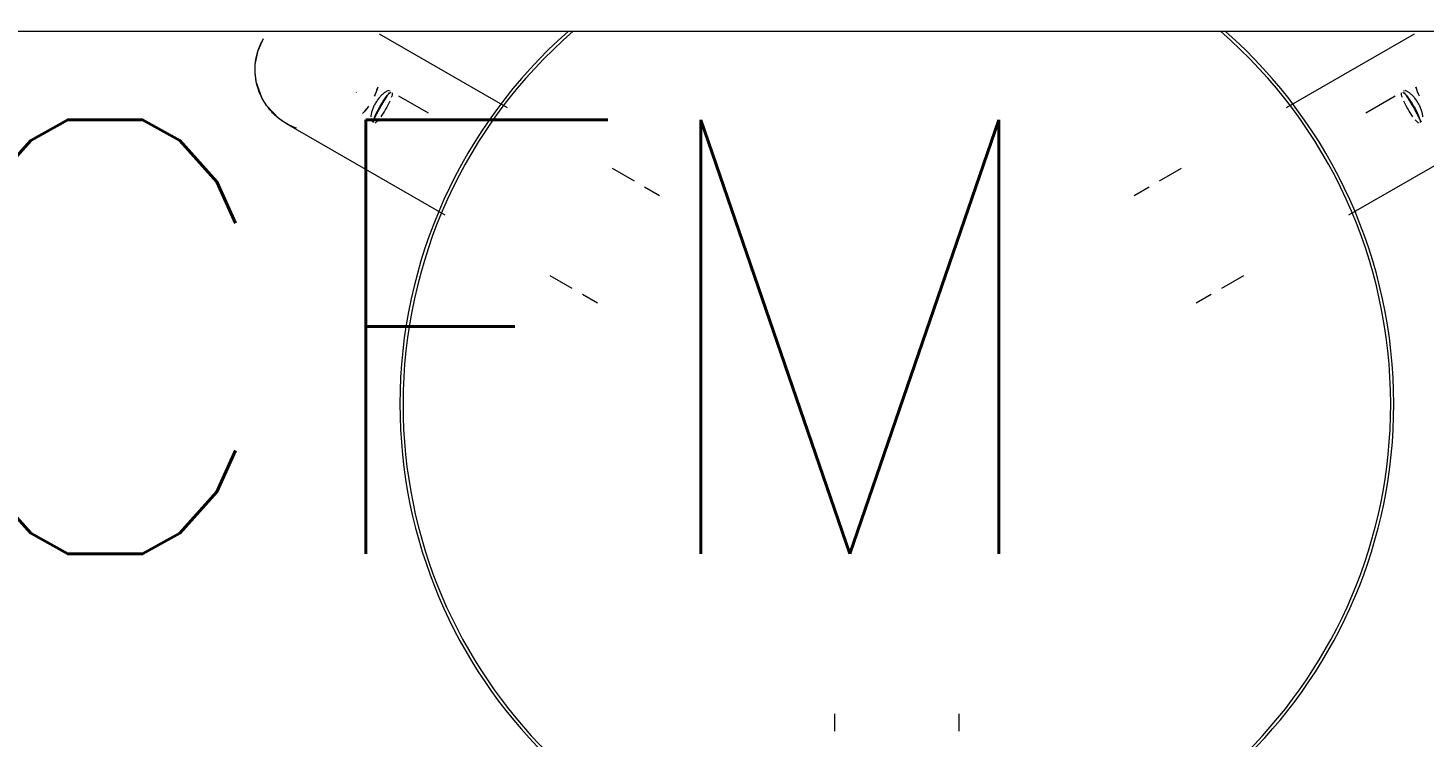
# Model space of a CAD drawing. Header units: millimetres. Extents: x -81374 to 485233, y -39075 to 157313.
# Drawn here: x 52214 to 52857, y 21980 to 22306 of the extents above; entities that cross this region are included whole.
import ezdxf
from ezdxf.enums import TextEntityAlignment as Align

# ---------------------------------------------------------------- set-up
doc = ezdxf.new("R2010")
doc.units = ezdxf.units.MM
doc.layers.add('G-IMPT', color=8, linetype='Continuous', lineweight=5)
for name, color, linetype in [('HATCH', 8, 'Continuous'), ('Hatch 01_UC', 7, 'Continuous'), ('M-HVAC-TEXT', 7, 'Continuous')]:
    doc.layers.add(name, color=color, linetype=linetype)
doc.styles.add('R', font='romans.shx')
doc.styles.get("Standard").update_dxf_attribs({"font": 'arial.ttf'})
pattern_1 = [(225, (86411.17, 39444.27), (134.70384, -134.70384), [])]

# ---------------------------------------------------------------- blocks, each defined once
blk = doc.blocks.new('floor plan 1')
at = {"layer": 'G-IMPT', "color": 8, "ltscale": 500}
for p, q in [((5528.23, -61065.67), (5528.23, -61057.7)), ((5528.23, -61065.67), (5528.23, -61057.7)), ((5585.43, -61057.7), (5585.43, -61065.67)), ((5585.43, -61057.7), (5585.43, -61065.67)), ((5412.07, -61258.87), (5418.98, -61254.88)), ((5412.07, -61258.87), (5418.98, -61254.88)), ((5694.69, -61254.88), (5701.6, -61258.87)), ((5694.69, -61254.88), (5701.6, -61258.87)), ((5397.2, -61267.45), (5407.3, -61261.62)), ((5397.2, -61267.45), (5407.3, -61261.62)), ((5706.36, -61261.62), (5716.47, -61267.45)), ((5706.36, -61261.62), (5716.47, -61267.45)), ((5275.84, -61337.52), (5348.86, -61295.36)), ((5275.84, -61337.52), (5348.86, -61295.36)), ((5764.81, -61295.36), (5837.83, -61337.52)), ((5764.81, -61295.36), (5837.83, -61337.52)), ((5447.58, -61304.42), (5440.67, -61308.4)), ((5447.58, -61304.42), (5440.67, -61308.4)), ((5672.99, -61308.4), (5666.09, -61304.42)), ((5672.99, -61308.4), (5666.09, -61304.42)), ((5435.9, -61311.16), (5425.8, -61316.99)), ((5435.9, -61311.16), (5425.8, -61316.99)), ((5687.87, -61316.99), (5677.76, -61311.16)), ((5687.87, -61316.99), (5677.76, -61311.16)), ((5837.83, -61337.53), (5841.3, -61339.88)), ((5837.83, -61337.53), (5841.3, -61339.88)), ((5841.3, -61339.88), (5846.88, -61345.71)), ((5841.3, -61339.88), (5846.88, -61345.71)), ((5377.44, -61344.91), (5318.56, -61378.9)), ((5377.44, -61344.91), (5318.56, -61378.9)), ((5340.99, -61342.57), (5327.45, -61350.39)), ((5340.99, -61342.57), (5327.45, -61350.39)), ((5795.11, -61378.9), (5736.23, -61344.91)), ((5795.11, -61378.9), (5736.23, -61344.91)), ((5786.22, -61350.39), (5772.68, -61342.57)), ((5786.22, -61350.39), (5772.68, -61342.57)), ((5846.88, -61345.71), (5849.03, -61349.19)), ((5846.88, -61345.71), (5849.03, -61349.19)), ((5805.58, -61351.83), (5805.77, -61352.04)), ((5805.58, -61351.83), (5805.77, -61352.04)), ((5849.03, -61349.19), (5851.73, -61356.79)), ((5849.03, -61349.19), (5851.73, -61356.79)), ((5851.73, -61356.79), (5852.24, -61360.73)), ((5851.73, -61356.79), (5852.24, -61360.73)), ((5852.2, -61364.84), (5850.91, -61371.27)), ((5852.2, -61364.84), (5850.91, -61371.27)), ((5852.24, -61360.73), (5852.2, -61364.84)), ((5852.24, -61360.73), (5852.2, -61364.84)), ((5850.91, -61371.27), (5848.5, -61376.71)), ((5850.91, -61371.27), (5848.5, -61376.71)), ((3250.93, -61380.01), (7150.93, -61380.01))]:
    blk.add_line(p, q, dxfattribs=at)
for radius, start, end in [(228.8, 0, 180), (228.8, 0, 180), (228.8, 0, 180), (228.8, 0, 180), (227.37, 0, 180), (227.37, 0, 180), (228.8, 180, 228.59487), (228.8, 180, 228.59487), (228.8, 180, 228.59487), (228.8, 180, 228.59487), (227.37, 180, 229.03724), (227.37, 180, 229.03724), (227.37, 310.96276, 0), (227.37, 310.96276, 0), (228.8, 311.40513, 0), (228.8, 311.40513, 0), (228.8, 311.40513, 0), (228.8, 311.40513, 0)]:
    blk.add_arc((5556.83, -61208.4), radius, start, end, dxfattribs=at)
at = {"layer": 'G-IMPT', "color": 8, "ltscale": 500, "extrusion": (0, 0, -1)}
for centre, major_axis, start_param, end_param in [((5320.2, -61344.94), (-4.17, 7.23), 3.403392, 6.021386), ((5320.2, -61344.94), (-4.17, 7.23), 3.403392, 6.021386), ((5320.2, -61344.94), (-4.17, 7.23), 0.261799, 0.785398), ((5320.2, -61344.94), (-4.17, 7.23), 0.261799, 0.785398), ((5320.2, -61344.94), (-4.17, 7.23), 1.047198, 2.094395), ((5320.2, -61344.94), (-4.17, 7.23), 1.047198, 2.094395), ((5793.47, -61344.94), (4.17, 7.23), 0.261799, 2.879793), ((5793.47, -61344.94), (4.17, 7.23), 0.261799, 2.879793), ((5793.47, -61344.94), (4.17, 7.23), 4.18879, 5.235988), ((5793.47, -61344.94), (4.17, 7.23), 4.18879, 5.235988), ((5793.47, -61344.94), (4.17, 7.23), 5.497787, 6.021386), ((5793.47, -61344.94), (4.17, 7.23), 5.497787, 6.021386), ((5320.2, -61344.94), (-4.17, 7.23), 2.356194, 2.879793), ((5320.2, -61344.94), (-4.17, 7.23), 2.356194, 2.879793), ((5793.47, -61344.94), (4.17, 7.23), 3.403392, 3.926991), ((5793.47, -61344.94), (4.17, 7.23), 3.403392, 3.926991)]:
    blk.add_ellipse(centre, major_axis=major_axis, ratio=0.173648, start_param=start_param, end_param=end_param, dxfattribs=at)
at = {"layer": 'G-IMPT', "color": 8, "ltscale": 500}
for points, knots in [([(5314.61, -61340.63), (5314.63, -61340.84), (5314.69, -61341.28), (5314.82, -61342.01), (5315.01, -61342.78), (5315.33, -61343.85), (5315.87, -61345.26), (5316.44, -61346.38), (5316.75, -61346.92)], [-0.5714286, -0.5714286, -0.5714286, -0.5714286, -0.5, -0.4285714, -0.3571429, -0.2857143, -0.1428571, 0, 0, 0, 0]), ([(5314.61, -61340.63), (5314.63, -61340.84), (5314.69, -61341.28), (5314.82, -61342.01), (5315.01, -61342.78), (5315.33, -61343.85), (5315.87, -61345.26), (5316.44, -61346.38), (5316.75, -61346.92)], [-0.5714286, -0.5714286, -0.5714286, -0.5714286, -0.5, -0.4285714, -0.3571429, -0.2857143, -0.1428571, 0, 0, 0, 0]), ([(5319.26, -61345.47), (5318.95, -61344.93), (5318.34, -61343.83), (5317.64, -61342.52), (5317.14, -61341.55), (5316.79, -61340.87), (5316.46, -61340.26), (5316.17, -61339.71), (5315.9, -61339.24), (5315.57, -61338.73), (5315.36, -61338.5), (5315.23, -61338.41)], [-1, -1, -1, -1, -0.8571429, -0.7142857, -0.6428571, -0.5714286, -0.5, -0.4285714, -0.3571429, -0.2857143, -0.1428571, -0.1428571, -0.1428571, -0.1428571]), ([(5319.26, -61345.47), (5318.95, -61344.93), (5318.34, -61343.83), (5317.64, -61342.52), (5317.14, -61341.55), (5316.79, -61340.87), (5316.46, -61340.26), (5316.17, -61339.71), (5315.9, -61339.24), (5315.57, -61338.73), (5315.36, -61338.5), (5315.23, -61338.41)], [-1, -1, -1, -1, -0.8571429, -0.7142857, -0.6428571, -0.5714286, -0.5, -0.4285714, -0.3571429, -0.2857143, -0.1428571, -0.1428571, -0.1428571, -0.1428571]), ([(5798.44, -61338.41), (5798.31, -61338.5), (5798.1, -61338.73), (5797.77, -61339.24), (5797.5, -61339.71), (5797.2, -61340.26), (5796.88, -61340.87), (5796.53, -61341.55), (5796.03, -61342.52), (5795.33, -61343.83), (5794.72, -61344.93), (5794.4, -61345.47)], [-0.8571429, -0.8571429, -0.8571429, -0.8571429, -0.7142857, -0.6428571, -0.5714286, -0.5, -0.4285714, -0.3571429, -0.2857143, -0.1428571, 0, 0, 0, 0]), ([(5798.44, -61338.41), (5798.31, -61338.5), (5798.1, -61338.73), (5797.77, -61339.24), (5797.5, -61339.71), (5797.2, -61340.26), (5796.88, -61340.87), (5796.53, -61341.55), (5796.03, -61342.52), (5795.33, -61343.83), (5794.72, -61344.93), (5794.4, -61345.47)], [-0.8571429, -0.8571429, -0.8571429, -0.8571429, -0.7142857, -0.6428571, -0.5714286, -0.5, -0.4285714, -0.3571429, -0.2857143, -0.1428571, 0, 0, 0, 0]), ([(5796.92, -61346.92), (5797.23, -61346.38), (5797.8, -61345.26), (5798.34, -61343.85), (5798.66, -61342.78), (5798.85, -61342.01), (5798.98, -61341.28), (5799.04, -61340.84), (5799.06, -61340.63)], [-1, -1, -1, -1, -0.8571429, -0.7142857, -0.6428571, -0.5714286, -0.5, -0.4285714, -0.4285714, -0.4285714, -0.4285714]), ([(5796.92, -61346.92), (5797.23, -61346.38), (5797.8, -61345.26), (5798.34, -61343.85), (5798.66, -61342.78), (5798.85, -61342.01), (5798.98, -61341.28), (5799.04, -61340.84), (5799.06, -61340.63)], [-1, -1, -1, -1, -0.8571429, -0.7142857, -0.6428571, -0.5714286, -0.5, -0.4285714, -0.4285714, -0.4285714, -0.4285714]), ([(5833.3, -61335.41), (5834.47, -61335.83), (5836.55, -61336.76), (5839.48, -61338.49), (5842.46, -61340.7), (5845.58, -61343.83), (5848.5, -61347.92), (5850.63, -61352.48), (5851.99, -61357.32), (5852.43, -61362.32), (5852.03, -61367.38), (5850.76, -61372.1), (5849.35, -61375.19), (5848.49, -61376.7)], [-0.5555556, -0.5555556, -0.5555556, -0.5555556, -0.5138889, -0.4791667, -0.4444444, -0.3888889, -0.3333333, -0.2777778, -0.2222222, -0.1666667, -0.1111111, -0.0555556, 0, 0, 0, 0]), ([(5833.3, -61335.41), (5834.47, -61335.83), (5836.55, -61336.76), (5839.48, -61338.49), (5842.46, -61340.7), (5845.58, -61343.83), (5848.5, -61347.92), (5850.63, -61352.48), (5851.99, -61357.32), (5852.43, -61362.32), (5852.03, -61367.38), (5850.76, -61372.1), (5849.35, -61375.19), (5848.49, -61376.7)], [-0.5555556, -0.5555556, -0.5555556, -0.5555556, -0.5138889, -0.4791667, -0.4444444, -0.3888889, -0.3333333, -0.2777778, -0.2222222, -0.1666667, -0.1111111, -0.0555556, 0, 0, 0, 0]), ([(5833.31, -61335.41), (5834.88, -61335.98), (5837.91, -61337.42), (5842.04, -61340.28), (5845.58, -61343.84), (5848.5, -61347.92), (5850.63, -61352.48), (5851.99, -61357.35), (5852.43, -61362.34), (5851.9, -61369.05), (5850.2, -61373.67), (5848.49, -61376.7)], [-0.5555556, -0.5555556, -0.5555556, -0.5555556, -0.5, -0.4444444, -0.3888889, -0.3333333, -0.2777778, -0.2222222, -0.1666667, -0.1111111, 0, 0, 0, 0]), ([(5833.31, -61335.41), (5834.88, -61335.98), (5837.91, -61337.42), (5842.04, -61340.28), (5845.58, -61343.84), (5848.5, -61347.92), (5850.63, -61352.48), (5851.99, -61357.35), (5852.43, -61362.34), (5851.9, -61369.05), (5850.2, -61373.67), (5848.49, -61376.7)], [-0.5555556, -0.5555556, -0.5555556, -0.5555556, -0.5, -0.4444444, -0.3888889, -0.3333333, -0.2777778, -0.2222222, -0.1666667, -0.1111111, 0, 0, 0, 0]), ([(5316.75, -61346.92), (5317.07, -61347.47), (5317.75, -61348.52), (5318.7, -61349.69), (5319.47, -61350.5), (5320.04, -61351.05), (5320.6, -61351.53), (5321.14, -61351.94), (5321.64, -61352.28), (5322.24, -61352.63), (5322.61, -61352.78), (5322.8, -61352.83)], [-1, -1, -1, -1, -0.8571429, -0.7142857, -0.6428571, -0.5714286, -0.5, -0.4285714, -0.3571429, -0.2857143, -0.1428571, -0.1428571, -0.1428571, -0.1428571]), ([(5316.75, -61346.92), (5317.07, -61347.47), (5317.75, -61348.52), (5318.7, -61349.69), (5319.47, -61350.5), (5320.04, -61351.05), (5320.6, -61351.53), (5321.14, -61351.94), (5321.64, -61352.28), (5322.24, -61352.63), (5322.61, -61352.78), (5322.8, -61352.83)], [-1, -1, -1, -1, -0.8571429, -0.7142857, -0.6428571, -0.5714286, -0.5, -0.4285714, -0.3571429, -0.2857143, -0.1428571, -0.1428571, -0.1428571, -0.1428571]), ([(5323.17, -61351.9), (5323.11, -61351.77), (5322.98, -61351.5), (5322.71, -61351.04), (5322.38, -61350.51), (5322.01, -61349.92), (5321.6, -61349.28), (5321.01, -61348.36), (5320.22, -61347.1), (5319.58, -61346.02), (5319.26, -61345.47)], [-0.7142857, -0.7142857, -0.7142857, -0.7142857, -0.6428571, -0.5714286, -0.5, -0.4285714, -0.3571429, -0.2857143, -0.1428571, 0, 0, 0, 0]), ([(5323.17, -61351.9), (5323.11, -61351.77), (5322.98, -61351.5), (5322.71, -61351.04), (5322.38, -61350.51), (5322.01, -61349.92), (5321.6, -61349.28), (5321.01, -61348.36), (5320.22, -61347.1), (5319.58, -61346.02), (5319.26, -61345.47)], [-0.7142857, -0.7142857, -0.7142857, -0.7142857, -0.6428571, -0.5714286, -0.5, -0.4285714, -0.3571429, -0.2857143, -0.1428571, 0, 0, 0, 0]), ([(5794.4, -61345.47), (5794.09, -61346.02), (5793.45, -61347.1), (5792.66, -61348.36), (5792.07, -61349.28), (5791.66, -61349.92), (5791.29, -61350.51), (5790.96, -61351.04), (5790.69, -61351.5), (5790.55, -61351.77), (5790.5, -61351.9)], [-1, -1, -1, -1, -0.8571429, -0.7142857, -0.6428571, -0.5714286, -0.5, -0.4285714, -0.3571429, -0.2857143, -0.2857143, -0.2857143, -0.2857143]), ([(5794.4, -61345.47), (5794.09, -61346.02), (5793.45, -61347.1), (5792.66, -61348.36), (5792.07, -61349.28), (5791.66, -61349.92), (5791.29, -61350.51), (5790.96, -61351.04), (5790.69, -61351.5), (5790.55, -61351.77), (5790.5, -61351.9)], [-1, -1, -1, -1, -0.8571429, -0.7142857, -0.6428571, -0.5714286, -0.5, -0.4285714, -0.3571429, -0.2857143, -0.2857143, -0.2857143, -0.2857143]), ([(5790.86, -61352.83), (5791.06, -61352.78), (5791.43, -61352.63), (5792.03, -61352.28), (5792.53, -61351.94), (5793.07, -61351.53), (5793.62, -61351.05), (5794.2, -61350.5), (5794.97, -61349.69), (5795.92, -61348.52), (5796.6, -61347.47), (5796.92, -61346.92)], [-0.8571429, -0.8571429, -0.8571429, -0.8571429, -0.7142857, -0.6428571, -0.5714286, -0.5, -0.4285714, -0.3571429, -0.2857143, -0.1428571, 0, 0, 0, 0]), ([(5790.86, -61352.83), (5791.06, -61352.78), (5791.43, -61352.63), (5792.03, -61352.28), (5792.53, -61351.94), (5793.07, -61351.53), (5793.62, -61351.05), (5794.2, -61350.5), (5794.97, -61349.69), (5795.92, -61348.52), (5796.6, -61347.47), (5796.92, -61346.92)], [-0.8571429, -0.8571429, -0.8571429, -0.8571429, -0.7142857, -0.6428571, -0.5714286, -0.5, -0.4285714, -0.3571429, -0.2857143, -0.1428571, 0, 0, 0, 0]), ([(5795.85, -61354.31), (5796.03, -61353.7), (5796.47, -61352.3), (5797.1, -61350.93), (5797.47, -61350.16)], [-0.07703691, -0.07703691, -0.07703691, -0.07703691, -0.05555556, -0.0274858, -0.0274858, -0.0274858, -0.0274858]), ([(5795.85, -61354.31), (5796.03, -61353.7), (5796.47, -61352.3), (5797.1, -61350.93), (5797.47, -61350.16)], [-0.07703691, -0.07703691, -0.07703691, -0.07703691, -0.05555556, -0.0274858, -0.0274858, -0.0274858, -0.0274858])]:
    blk.add_open_spline(points, degree=3, knots=knots, dxfattribs=at)
for points in [[(5800.01, -61345.66), (5800.89, -61344.42), (5801.85, -61343.27), (5802.88, -61342.21)], [(5800.01, -61345.66), (5800.89, -61344.42), (5801.85, -61343.27), (5802.88, -61342.21)], [(5800.02, -61345.65), (5800.9, -61344.41), (5801.85, -61343.26), (5802.89, -61342.2)], [(5800.02, -61345.65), (5800.9, -61344.41), (5801.85, -61343.26), (5802.89, -61342.2)], [(5316.26, -61350.14), (5316.89, -61351.5), (5317.41, -61352.88), (5317.82, -61354.3)], [(5316.26, -61350.14), (5316.89, -61351.51), (5317.41, -61352.9), (5317.81, -61354.31)], [(5316.26, -61350.14), (5316.89, -61351.5), (5317.41, -61352.88), (5317.82, -61354.3)], [(5316.26, -61350.14), (5316.89, -61351.51), (5317.41, -61352.9), (5317.81, -61354.31)], [(5323.24, -61352.81), (5323.34, -61352.76), (5323.38, -61352.66), (5323.37, -61352.5)], [(5323.24, -61352.81), (5323.34, -61352.76), (5323.38, -61352.66), (5323.37, -61352.5)], [(5790.3, -61352.5), (5790.29, -61352.66), (5790.33, -61352.76), (5790.42, -61352.81)], [(5790.3, -61352.5), (5790.29, -61352.66), (5790.33, -61352.76), (5790.42, -61352.81)], [(5795.85, -61354.3), (5796.26, -61352.88), (5796.86, -61351.51), (5797.5, -61350.15)], [(5795.85, -61354.3), (5796.26, -61352.88), (5796.86, -61351.51), (5797.5, -61350.15)]]:
    blk.add_open_spline(points, degree=3, dxfattribs=at)
for rotation, p in [(359.99915, (39680.63, -4989.62, 0)), (359.99915, (35886.72, -10139.29, 0)), (270.00085, (28873.29, -20643.48, 0)), (359.99915, (11975.31, -26935.44, 0)), (359.99915, (15267.63, -26935.44, 0)), (359.99915, (26686.27, -26987.73, 0)), (270.00085, (15861.11, -28615.02, 0)), (89.99915, (23697.81, -33300.57, 0)), (89.99915, (23597.87, -35337.73, 0)), (89.99915, (23597.88, -37388.34, 0)), (359.99915, (13750.44, -37781.54, 0)), (89.99915, (23697.83, -40746.76, 0)), (89.99915, (23597.8, -44302.49, 0)), (89.99915, (23597.81, -46399.06, 0)), (89.99915, (23697.78, -48339.78, 0)), (89.99915, (23697.77, -54279.98, 0)), (359.99915, (27418.07, -55702.4, 0)), (89.99915, (9671.91, -65856.51, 0)), (359.99915, (4684.11, -67403.39, 0)), (359.99915, (8737.21, -67403.39, 0))]:
    blk.add_attdef('PARTITIONTYPE', text='', height=200, rotation=rotation, dxfattribs=at).set_placement(p, align=Align.MIDDLE_CENTER)

msp = doc.modelspace()

# ---------------------------------------------------------------- hatches: boundary and pattern name
at = {"layer": 'HATCH'}
h = msp.add_hatch(color=8, dxfattribs=at)
h.dxf.hatch_style = 1
edge = h.paths.add_edge_path(flags=16)
edge.add_arc((51082.83, 23076.13), 750, 450, 540)
edge.add_line((50332.83, 23076.13), (50332.83, 13716.55))
edge.add_arc((51082.83, 13716.55), 750, 180, 270)
edge.add_line((51082.83, 12966.55), (54782.49, 12966.55))
edge.add_arc((54782.49, 13716.55), 750, 270, 360)
edge.add_line((55532.49, 13716.55), (55532.49, 23076.13))
edge.add_arc((54782.49, 23076.13), 750, 360, 450)
edge.add_line((54782.49, 23826.13), (51082.83, 23826.13))
edge = h.paths.add_edge_path()
edge.add_arc((51082.83, 23076.13), 825, 450, 540)
edge.add_line((50257.83, 23076.13), (50257.83, 13716.55))
edge.add_arc((51082.83, 13716.55), 825, 180, 270)
edge.add_line((51082.83, 12891.55), (54782.49, 12891.55))
edge.add_arc((54782.49, 13716.55), 825, 270, 360)
edge.add_line((55607.49, 13716.55), (55607.49, 23076.13))
edge.add_arc((54782.49, 23076.13), 825, 360, 450)
edge.add_line((54782.49, 23901.13), (51082.83, 23901.13))
at = {"layer": 'Hatch 01_UC', "linetype": 'Continuous', "lineweight": 0, "transparency": 33554597}
h = msp.add_hatch(dxfattribs=at)
h.set_pattern_fill('ANSI31', color=8, scale=60, angle=180)
h.set_pattern_definition(pattern_1)
h.paths.add_polyline_path([(56014.78, 24856.13), (49282.83, 24856.13), (49282.83, 18559.34), (49282.83, 11934.05), (56251.58, 11934.05), (56251.58, 12466.55), (56584.08, 12466.55), (56584.08, 21441.13), (56022.83, 21441.13), (56022.83, 22506.13), (56582.49, 22506.13), (56582.49, 24856.13)])
edge = h.paths.add_edge_path(flags=16)
edge.add_ellipse((51082.83, 23076.13), major_axis=(825, 0), ratio=1, start_angle=90, end_angle=180)
edge.add_line((50257.83, 23076.13), (50257.83, 13716.55))
edge.add_ellipse((51082.83, 13716.55), major_axis=(825, 0), ratio=1, start_angle=180, end_angle=270)
edge.add_line((51082.83, 12891.55), (54782.49, 12891.55))
edge.add_ellipse((54782.49, 13716.55), major_axis=(825, 0), ratio=1, start_angle=270, end_angle=360)
edge.add_line((55607.49, 13716.55), (55607.49, 23076.13))
edge.add_ellipse((54782.49, 23076.13), major_axis=(825, 0), ratio=1, start_angle=0, end_angle=90)
edge.add_line((54782.49, 23901.13), (51082.83, 23901.13))
h = msp.add_hatch(dxfattribs=at)
h.set_pattern_fill('ANSI31', color=8, scale=60, angle=180)
h.set_pattern_definition(pattern_1)
edge = h.paths.add_edge_path(flags=16)
edge.add_arc((51082.83, 23076.13), 500, 450, 540)
edge.add_line((50582.83, 23076.13), (50582.83, 13716.55))
edge.add_arc((51082.83, 13716.55), 500, 180, 270)
edge.add_line((51082.83, 13216.55), (54782.49, 13216.55))
edge.add_arc((54782.49, 13716.55), 500, 270, 360)
edge.add_line((55282.49, 13716.55), (55282.49, 23076.13))
edge.add_arc((54782.49, 23076.13), 500, 360, 450)
edge.add_line((54782.49, 23576.13), (51082.83, 23576.13))
edge = h.paths.add_edge_path()
edge.add_ellipse((51082.83, 23076.13), major_axis=(750, 0), ratio=1, start_angle=90, end_angle=180)
edge.add_line((50332.83, 23076.13), (50332.83, 13716.55))
edge.add_ellipse((51082.83, 13716.55), major_axis=(750, 0), ratio=1, start_angle=180, end_angle=270)
edge.add_line((51082.83, 12966.55), (54782.49, 12966.55))
edge.add_ellipse((54782.49, 13716.55), major_axis=(750, 0), ratio=1, start_angle=270, end_angle=360)
edge.add_line((55532.49, 13716.55), (55532.49, 23076.13))
edge.add_ellipse((54782.49, 23076.13), major_axis=(750, 0), ratio=1, start_angle=0, end_angle=90)
edge.add_line((54782.49, 23826.13), (51082.83, 23826.13))

# ---------------------------------------------------------------- block references
at = {"linetype": 'Continuous', "rotation": 180}
msp.add_blockref('floor plan 1', (58170.8, -39075.37), dxfattribs=at)

# ---------------------------------------------------------------- texts
at = {"layer": 'M-HVAC-TEXT', "color": 7, "insert": (53325.2, 23597.55, 0), "char_height": 200, "width": 3985.6928, "attachment_point": 2, "style": 'R'}
msp.add_mtext('\\pxql;TREATED FRESH AIR FAN VRV UINT\\PMODEL:DTFA-82\\PCAPACITY :6.8 TR\\P1000 CFM\\PSIZE;1163W X 1205D X 390HT', dxfattribs=at)

doc.saveas('drawing.dxf')
